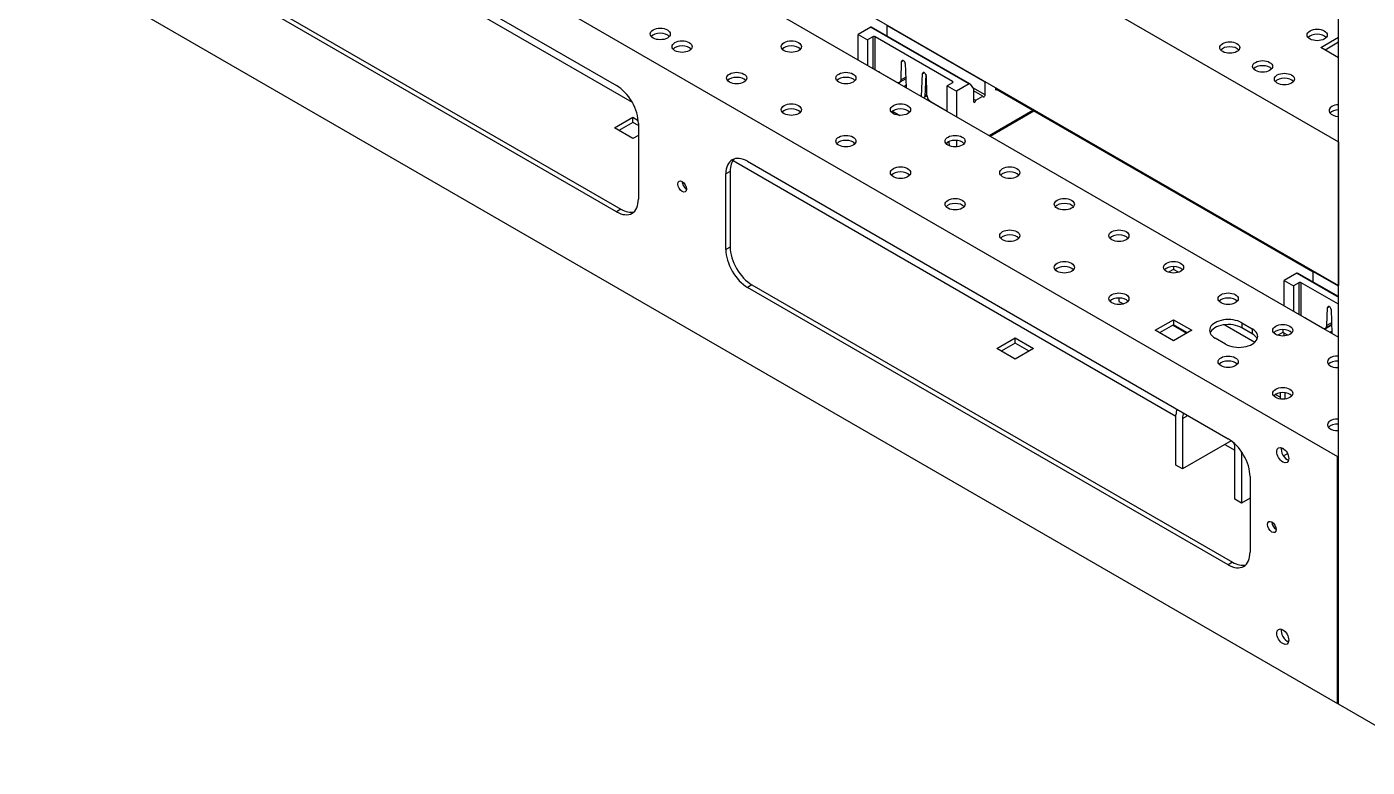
# Model space of a CAD drawing. Header units: millimetres. Extents: x -116965 to 323937, y 291661 to 566926.
# Drawn here: x -20508.6 to -20291.6, y 325105.5 to 325225.3 of the extents above; entities that cross this region are included whole.
import ezdxf

# ---------------------------------------------------------------- set-up
doc = ezdxf.new("R2010")
doc.units = ezdxf.units.MM
doc.layers.add('ALPHA', color=255, linetype='Continuous')

msp = doc.modelspace()

# ---------------------------------------------------------------- linework, layer by layer
at = {"layer": 'ALPHA'}
for p, q in [((-20296.284197, 325115.693354), (-20296.284197, 325585.178888)), ((-20508.239455, 325329.105148), (-20296.284197, 325206.732723)), ((-20508.239455, 325305.834996), (-20296.284197, 325183.46257)), ((-20491.622446, 325287.872071), (-20296.284197, 325175.093481)), ((-20508.593008, 325278.278236), (-20296.460974, 325155.803749)), ((-20490.915339, 325260.723559), (-20413.133593, 325215.816248)), ((-20473.026183, 325249.170506), (-20410.608717, 325213.133765)), ((-20413.133593, 325195.403833), (-20490.915339, 325240.311145)), ((-20490.208232, 325240.719393), (-20412.426486, 325195.812081)), ((-20508.593008, 325238.269903), (-20296.460974, 325115.795416)), ((-20371.970338, 325225.279109), (-20374.031298, 325224.089213)), ((-20371.970338, 325225.279109), (-20356.060435, 325216.093522)), ((-20355.935435, 325216.105904), (-20371.845338, 325225.291491)), ((-20353.472168, 325216.363114), (-20369.38207, 325225.548701)), ((-20369.38207, 325225.548701), (-20369.38207, 325223.869323)), ((-20374.031298, 325219.98079), (-20374.031298, 325224.089213)), ((-20374.031298, 325224.089213), (-20372.52516, 325223.219644)), ((-20371.641277, 325223.729955), (-20372.52516, 325223.219644)), ((-20372.52516, 325223.219644), (-20372.52516, 325219.111221)), ((-20371.641277, 325223.729955), (-20371.641277, 325218.600911)), ((-20358.743649, 325216.48763), (-20371.287723, 325223.729955)), ((-20371.287723, 325218.422727), (-20371.287723, 325223.729955)), ((-20299.165657, 325221.991003), (-20296.284197, 325223.654615)), ((-20296.284197, 325222.838118), (-20298.458551, 325221.582755)), ((-20296.284197, 325220.327391), (-20299.165657, 325221.991003)), ((-20370.636559, 325218.020836), (-20370.619904, 325218.030452)), ((-20370.509035, 325217.973151), (-20367.794823, 325216.4061)), ((-20367.088147, 325216.786101), (-20366.997451, 325219.732719)), ((-20366.997451, 325219.732719), (-20366.741701, 325219.880376)), ((-20366.732447, 325219.87522), (-20366.683786, 325219.847125)), ((-20366.418871, 325219.401291), (-20366.275204, 325215.502807)), ((-20369.098811, 325217.133018), (-20369.076346, 325217.145988)), ((-20368.220132, 325216.625712), (-20368.197667, 325216.638682)), ((-20366.327254, 325216.915197), (-20367.294823, 325216.356571)), ((-20366.338447, 325217.218941), (-20367.088147, 325216.786101)), ((-20366.629141, 325215.707153), (-20366.289951, 325215.902984)), ((-20363.756168, 325214.048441), (-20363.612501, 325217.781032)), ((-20363.612501, 325217.781032), (-20363.359104, 325217.92733)), ((-20363.347586, 325217.920969), (-20363.298925, 325217.892875)), ((-20363.098196, 325217.670865), (-20363.239884, 325213.989707)), ((-20362.981126, 325215.668152), (-20363.17106, 325215.77781)), ((-20363.033922, 325217.444375), (-20362.943226, 325214.39303)), ((-20358.743649, 325216.283506), (-20359.627532, 325215.773195)), ((-20359.627532, 325215.773195), (-20358.121395, 325214.903627)), ((-20359.627532, 325211.664772), (-20359.627532, 325215.773195)), ((-20358.743649, 325216.48763), (-20358.743649, 325216.283506)), ((-20356.060435, 325216.093522), (-20358.121395, 325214.903627)), ((-20355.907342, 325216.079848), (-20355.346001, 325215.281256)), ((-20353.472168, 325216.363114), (-20353.435097, 325216.458658)), ((-20353.472168, 325214.321873), (-20353.472168, 325216.363114)), ((-20362.915419, 325214.177037), (-20363.447161, 325213.870036)), ((-20362.921203, 325214.204686), (-20363.224861, 325214.380004)), ((-20362.970898, 325215.324043), (-20363.183794, 325215.446959)), ((-20358.121395, 325214.903627), (-20358.121395, 325210.795203)), ((-20353.472168, 325214.321873), (-20355.49089, 325215.487382)), ((-20355.346001, 325215.281256), (-20355.346001, 325213.240015)), ((-20353.825721, 325214.117749), (-20355.346001, 325214.995482)), ((-20355.346001, 325213.648263), (-20354.992447, 325213.444139)), ((-20354.992447, 325213.444139), (-20353.825721, 325214.117749)), ((-20351.810467, 325215.520677), (-20351.810467, 325215.281256)), ((-20351.810467, 325215.316553), (-20300.444018, 325185.66012)), ((-20368.464603, 325211.689694), (-20367.272629, 325211.001508)), ((-20362.236549, 325213.197029), (-20359.627532, 325211.690713)), ((-20361.833706, 325212.964447), (-20361.856171, 325212.951477)), ((-20352.840559, 325207.746311), (-20345.769491, 325211.828794)), ((-20352.663782, 325207.644249), (-20345.592715, 325211.726732)), ((-20413.451791, 325208.978089), (-20410.481942, 325210.692731)), ((-20410.481942, 325209.876235), (-20412.744684, 325208.56984)), ((-20410.481942, 325210.692731), (-20409.623607, 325210.197171)), ((-20410.481942, 325209.876235), (-20410.481942, 325210.692731)), ((-20409.598059, 325209.365925), (-20410.481942, 325209.876235)), ((-20409.598059, 325209.692523), (-20409.598059, 325197.445074)), ((-20410.481942, 325207.263446), (-20413.451791, 325208.978089)), ((-20409.598059, 325207.773756), (-20410.481942, 325207.263446)), ((-20359.246852, 325206.059078), (-20359.308217, 325206.768671)), ((-20358.121395, 325206.948508), (-20358.121395, 325205.904566)), ((-20296.284197, 325206.732723), (-20296.284197, 325183.46257)), ((-20394.275145, 325203.703573), (-20322.588909, 325162.315505)), ((-20391.920389, 325203.568799), (-20314.138643, 325158.661487)), ((-20394.748817, 325201.935806), (-20395.455923, 325201.527557)), ((-20395.455923, 325189.280109), (-20395.455923, 325201.527557)), ((-20394.748817, 325201.935806), (-20394.748817, 325189.688357)), ((-20412.426486, 325195.812081), (-20413.133593, 325195.403833)), ((-20394.748817, 325189.688357), (-20395.455923, 325189.280109)), ((-20322.977478, 325186.07536), (-20323.786012, 325185.608553)), ((-20322.977478, 325186.544068), (-20322.977478, 325186.07536)), ((-20322.168945, 325185.608553), (-20322.977478, 325186.07536)), ((-20322.270371, 325185.577657), (-20322.270371, 325185.667111)), ((-20303.031793, 325185.470147), (-20305.09236, 325184.280025)), ((-20303.031793, 325185.470147), (-20296.284197, 325181.575905)), ((-20296.284197, 325181.660428), (-20302.906828, 325185.48255)), ((-20300.404649, 325185.841515), (-20300.444018, 325185.740024)), ((-20296.284197, 325183.339265), (-20300.444018, 325185.740024)), ((-20300.444018, 325185.740024), (-20300.444018, 325184.061187)), ((-20391.213283, 325183.564633), (-20391.920389, 325183.156384)), ((-20391.213283, 325183.564633), (-20313.431537, 325138.657321)), ((-20305.09236, 325180.178875), (-20305.09236, 325184.280025)), ((-20305.09236, 325184.280025), (-20303.585935, 325183.410622)), ((-20302.70222, 325183.921029), (-20303.585935, 325183.410622)), ((-20303.585935, 325183.410622), (-20303.585935, 325179.309141)), ((-20302.70222, 325183.921029), (-20302.70222, 325178.798928)), ((-20296.284197, 325180.421078), (-20302.348667, 325183.921068)), ((-20302.348667, 325178.61384), (-20302.348667, 325183.921068)), ((-20314.138643, 325138.249072), (-20391.920389, 325183.156384)), ((-20331.816313, 325181.440965), (-20331.816313, 325180.890606)), ((-20331.816313, 325180.890606), (-20331.100116, 325180.47711)), ((-20298.148291, 325176.977677), (-20298.057577, 325179.924305)), ((-20298.057577, 325179.924305), (-20297.80183, 325180.072017)), ((-20297.792523, 325180.066834), (-20297.743853, 325180.038745)), ((-20297.478888, 325179.59294), (-20297.335412, 325175.700399)), ((-20325.947327, 325176.216163), (-20322.977478, 325177.930806)), ((-20322.977478, 325177.11431), (-20325.24022, 325175.807915)), ((-20323.065867, 325177.063279), (-20320.803125, 325175.756884)), ((-20322.977478, 325177.930806), (-20322.977478, 325177.11431)), ((-20322.977478, 325177.930806), (-20320.00763, 325176.216163)), ((-20320.714737, 325175.807915), (-20322.977478, 325177.11431)), ((-20314.662134, 325177.110361), (-20309.79872, 325174.302467)), ((-20311.946612, 325177.440908), (-20311.946612, 325176.624412)), ((-20311.946612, 325177.440908), (-20310.249556, 325176.461112)), ((-20301.691701, 325178.215505), (-20301.680922, 325178.221731)), ((-20301.56983, 325178.16435), (-20298.855101, 325176.597597)), ((-20299.722734, 325177.098335), (-20299.739717, 325177.088526)), ((-20298.567987, 325176.412027), (-20297.386788, 325177.094252)), ((-20297.38726, 325177.107065), (-20298.354958, 325176.548151)), ((-20297.398454, 325177.41076), (-20298.148291, 325176.977677)), ((-20351.579948, 325173.256363), (-20348.610099, 325174.971006)), ((-20348.610099, 325174.971006), (-20345.640251, 325173.256363)), ((-20348.610099, 325174.154509), (-20348.610099, 325174.971006)), ((-20322.977478, 325174.501521), (-20325.947327, 325176.216163)), ((-20320.00763, 325176.216163), (-20322.977478, 325174.501521)), ((-20314.562908, 325173.970798), (-20316.259964, 325174.950594)), ((-20310.249556, 325175.644616), (-20311.946612, 325176.624412)), ((-20310.249556, 325176.461112), (-20310.249556, 325175.644616)), ((-20305.299809, 325175.869152), (-20306.108342, 325175.402345)), ((-20305.299809, 325176.337861), (-20305.299809, 325175.869152)), ((-20304.491275, 325175.402345), (-20305.299809, 325175.869152)), ((-20305.09236, 325175.285646), (-20305.09236, 325175.749382)), ((-20297.684103, 325175.901717), (-20297.349946, 325176.094716)), ((-20348.610099, 325171.54172), (-20351.579948, 325173.256363)), ((-20348.610099, 325174.154509), (-20350.872841, 325172.848115)), ((-20346.347357, 325172.848115), (-20348.610099, 325174.154509)), ((-20345.640251, 325173.256363), (-20348.610099, 325171.54172)), ((-20305.653362, 325165.094237), (-20305.653362, 325166.109179)), ((-20304.946255, 325166.109179), (-20304.946255, 325165.094237)), ((-20306.466399, 325165.846578), (-20305.653362, 325165.377171)), ((-20322.588909, 325154.373914), (-20322.588909, 325162.53888)), ((-20321.528047, 325161.926624), (-20320.661202, 325162.427288)), ((-20321.528047, 325161.926624), (-20321.528047, 325153.761658)), ((-20313.628475, 325158.324215), (-20321.528047, 325153.761658)), ((-20314.651939, 325157.733093), (-20313.04115, 325156.803104)), ((-20313.04115, 325148.863612), (-20313.04115, 325157.028577)), ((-20311.980288, 325156.416322), (-20311.907785, 325156.458197)), ((-20311.980288, 325156.416322), (-20311.980288, 325148.251356)), ((-20304.521991, 325156.23241), (-20304.946255, 325155.987461)), ((-20296.460974, 325155.803749), (-20296.284197, 325155.905811)), ((-20296.460974, 325115.795416), (-20296.460974, 325155.803749)), ((-20321.528047, 325153.761658), (-20322.588909, 325154.373914)), ((-20310.60311, 325152.537762), (-20310.60311, 325140.290314)), ((-20311.980288, 325148.251356), (-20313.04115, 325148.863612)), ((-20310.60311, 325149.046773), (-20311.980288, 325148.251356)), ((-20313.431537, 325138.657321), (-20314.138643, 325138.249072)), ((-20296.284197, 325115.897478), (-20296.460974, 325115.795416)), ((-20278.606528, 325105.487147), (-20296.284197, 325115.693354))]:
    msp.add_line(p, q, dxfattribs=at)
for centre, major_axis, ratio, start_param, end_param in [((-20406.062525, 325224.185337), (-1.625, 0), 0.5773502692, 2.3561944902, 8.6393797974), ((-20371.970338, 325225.074985), (0.125, 0.216506), 0.5773502692, 0, 0.7853981634), ((-20299.731343, 325224.032244), (-1.625, 0), 0.5773502692, 5.4977871438, 11.780972451), ((-20406.062525, 325223.368841), (-1.625, 0), 0.5773502692, 3.5917893435, 5.8329886172), ((-20402.526991, 325222.144096), (-1.625, 0), 0.5773502692, 2.3561944902, 8.6393797974), ((-20384.849322, 325222.144096), (-1.625, 0), 0.5773502692, 2.3561944902, 8.6393797974), ((-20371.4645, 325223.627893), (-0.25, 0), 0.5773502692, 3.926990817, 5.4977871438), ((-20313.873478, 325221.991003), (-1.625, 0), 0.5773502692, 5.4977871438, 11.780972451), ((-20299.731343, 325223.215748), (-1.625, 0), 0.5773502692, 3.5917893435, 5.8329886172), ((-20402.526991, 325221.327599), (-1.625, 0), 0.5773502692, 3.5917893435, 5.8329886172), ((-20384.849322, 325221.327599), (-1.625, 0), 0.5773502692, 3.5917893435, 5.8329886172), ((-20313.873478, 325221.174506), (-1.625, 0), 0.5773502692, 3.5917893435, 5.8329886172), ((-20393.688156, 325217.040992), (-1.625, 0), 0.5773502692, 2.3561944902, 8.6393797974), ((-20376.010487, 325217.040992), (-1.625, 0), 0.5773502692, 2.3561944902, 8.6393797974), ((-20371.4645, 325218.320665), (-0.25, 0), 0.5773502692, 3.926990817, 4.4366341111), ((-20370.509035, 325216.748406), (-0.75, 1.299038), 0.5773502692, 5.4977871438, 5.7039687512), ((-20366.732447, 325219.569034), (-0.1875, 0.32476), 0.5773502692, 5.4977871438, 7.0336768855), ((-20366.683786, 325219.540939), (-0.1875, 0.32476), 0.5773502692, 3.9704417124, 5.4977871438), ((-20363.347586, 325217.614783), (-0.1875, 0.32476), 0.5773502692, 5.4977871438, 7.0251325752), ((-20308.570178, 325218.929141), (-1.625, 0), 0.5773502692, 5.4977871438, 11.780972451), ((-20308.570178, 325218.112644), (-1.625, 0), 0.5773502692, 3.5917893435, 5.8329886172), ((-20413.133593, 325211.733765), (-2.5, 4.330127), 0.5773502692, 3.926990817, 5.4977871438), ((-20393.688156, 325216.224496), (-1.625, 0), 0.5773502692, 3.5917893435, 5.8329886172), ((-20376.010487, 325216.224496), (-1.625, 0), 0.5773502692, 3.5917893435, 5.8329886172), ((-20367.794823, 325217.222596), (-0.5, 0.866025), 0.5773502692, 2.3561944902, 3.8920842319), ((-20363.298925, 325217.586689), (-0.1875, 0.32476), 0.5773502692, 3.961897402, 5.4977871438), ((-20358.920426, 325216.385568), (-0.25, 0), 0.5773502692, 2.3561944902, 3.926990817), ((-20356.060435, 325215.889398), (0.125, 0.216506), 0.5773502692, 6.0213859194, 7.0685834706), ((-20305.034644, 325216.887899), (-1.625, 0), 0.5773502692, 5.4977871438, 11.780972451), ((-20305.034644, 325216.071403), (-1.625, 0), 0.5773502692, 3.5917893435, 5.8329886172), ((-20362.236549, 325214.013526), (-0.5, 0.866025), 0.5773502692, 0.8203047484, 2.3561944902), ((-20353.648945, 325214.219811), (0.125, 0.216506), 0.5773502692, 2.3561944902, 5.4977871438), ((-20351.63369, 325215.383318), (0.125, 0.216506), 0.5773502692, 2.3561944902, 4.0877125058), ((-20384.849322, 325211.937889), (-1.625, 0), 0.5773502692, 2.3561944902, 8.6393797974), ((-20384.849322, 325211.121392), (-1.625, 0), 0.5773502692, 3.5917893435, 5.8329886172), ((-20367.171652, 325211.937889), (-1.625, 0), 0.5773502692, 2.3561944902, 8.6393797974), ((-20367.171652, 325211.121392), (-1.625, 0), 0.5773502692, 3.5917893435, 5.8329886172), ((-20355.169224, 325213.342077), (0.125, 0.216506), 0.5773502692, 2.3561944902, 5.4977871438), ((-20296.195809, 325211.784796), (-1.625, 0), 0.5773502692, 5.4977871438, 7.799561948), ((-20296.195809, 325210.968299), (-1.625, 0), 0.5773502692, 4.7668086664, 5.8329886172), ((-20296.195809, 325211.784796), (-1.625, 0), 0.5773502692, 4.7668086664, 5.4977871438), ((-20376.010487, 325206.834785), (-1.625, 0), 0.5773502692, 2.3561944902, 8.6393797974), ((-20358.332817, 325206.834785), (-1.625, 0), 0.5773502692, 2.3561944902, 8.6393797974), ((-20376.010487, 325206.018289), (-1.625, 0), 0.5773502692, 3.5917893435, 5.8329886172), ((-20358.332817, 325206.018289), (-1.625, 0), 0.5773502692, 3.5917893435, 5.8329886172), ((-20391.920389, 325199.486316), (-2.5, 4.330127), 0.5773502692, 5.4977871438, 7.0685834706), ((-20391.213283, 325199.894564), (-2.5, 4.330127), 0.5773502692, 0.1418970546, 0.7853981634), ((-20367.171652, 325201.731681), (-1.625, 0), 0.5773502692, 2.3561944902, 8.6393797974), ((-20349.493983, 325201.731681), (-1.625, 0), 0.5773502692, 2.3561944902, 8.6393797974), ((-20367.171652, 325200.915185), (-1.625, 0), 0.5773502692, 3.5917893435, 5.8329886172), ((-20349.493983, 325200.915185), (-1.625, 0), 0.5773502692, 3.5917893435, 5.8329886172), ((-20402.526991, 325199.486316), (-0.5, 0.866025), 0.5773502692, 0.7853981634, 7.0685834706), ((-20401.819884, 325199.894564), (-0.5, 0.866025), 0.5773502692, 0.7853981634, 2.3561944902), ((-20413.133593, 325199.486316), (-2.5, 4.330127), 0.5773502692, 2.3561944902, 3.926990817), ((-20358.332817, 325196.628578), (-1.625, 0), 0.5773502692, 2.3561944902, 8.6393797974), ((-20358.332817, 325195.812081), (-1.625, 0), 0.5773502692, 3.5917893435, 5.8329886172), ((-20340.655148, 325196.628578), (-1.625, 0), 0.5773502692, 2.3561944902, 8.6393797974), ((-20340.655148, 325195.812081), (-1.625, 0), 0.5773502692, 3.5917893435, 5.8329886172), ((-20412.426486, 325199.894564), (-2.5, 4.330127), 0.5773502692, 2.3561944902, 2.999695599), ((-20349.493983, 325191.525474), (-1.625, 0), 0.5773502692, 2.3561944902, 8.6393797974), ((-20331.816313, 325191.525474), (-1.625, 0), 0.5773502692, 2.3561944902, 8.6393797974), ((-20349.493983, 325190.708978), (-1.625, 0), 0.5773502692, 3.5917893435, 5.8329886172), ((-20331.816313, 325190.708978), (-1.625, 0), 0.5773502692, 3.5917893435, 5.8329886172), ((-20391.920389, 325187.238867), (-2.5, 4.330127), 0.5773502692, 0.7853981634, 2.3561944902), ((-20391.213283, 325187.647115), (-2.5, 4.330127), 0.5773502692, 0.7853981634, 2.3561944902), ((-20340.655148, 325186.422371), (-1.625, 0), 0.5773502692, 2.3561944902, 8.6393797974), ((-20340.655148, 325185.605874), (-1.625, 0), 0.5773502692, 3.5917893435, 5.8329886172), ((-20322.977478, 325186.422371), (-1.625, 0), 0.5773502692, 2.3561944902, 8.6393797974), ((-20322.977478, 325185.605874), (-1.625, 0), 0.5773502692, 3.5917893435, 5.8329886172), ((-20303.031793, 325185.266023), (0.124964, 0.216527), 0.5772403082, 0, 0.7853029616), ((-20302.52541, 325183.818987), (-0.25, 0), 0.5773502692, 3.9271812569, 5.4979775837), ((-20331.816313, 325181.319267), (-1.625, 0), 0.5773502692, 2.3561944902, 8.6393797974), ((-20331.816313, 325180.50277), (-1.625, 0), 0.5773502692, 3.5917893435, 5.8329886172), ((-20314.138643, 325181.319267), (-1.625, 0), 0.5773502692, 2.3561944902, 8.6393797974), ((-20314.138643, 325180.50277), (-1.625, 0), 0.5773502692, 3.5917893435, 5.8329886172), ((-20297.792523, 325179.760648), (-0.187554, 0.324729), 0.5774602093, 5.4976919057, 7.0335816474), ((-20297.743853, 325179.732559), (-0.187554, 0.324729), 0.5774602093, 3.9703464743, 5.4976919057), ((-20314.103288, 325176.195751), (-3.05, 0), 0.5773502692, 3.926990817, 7.0685834706), ((-20314.103288, 325175.379254), (-3.05, 0), 0.5773502692, 3.926990817, 6.0492182714), ((-20305.299809, 325176.216163), (-1.625, 0), 0.5773502692, 2.3561944902, 8.6393797974), ((-20302.52541, 325178.511759), (-0.25, 0), 0.5773502692, 3.9271812569, 4.3623003363), ((-20301.56983, 325176.939605), (-0.750214, 1.298914), 0.5774602093, 5.4976919057, 5.6748395574), ((-20298.855101, 325177.414094), (-0.500143, 0.865943), 0.5774602093, 2.3560992521, 3.8919889938), ((-20312.406232, 325175.215955), (-3.05, 0), 0.5773502692, 0.7853981634, 3.926990817), ((-20312.406232, 325174.399458), (-3.05, 0), 0.5773502692, 3.3755596893, 3.926990817), ((-20305.299809, 325175.399667), (-1.625, 0), 0.5773502692, 3.5917893435, 5.8329886172), ((-20314.138643, 325171.11306), (-1.625, 0), 0.5773502692, 2.3561944902, 8.6393797974), ((-20314.138643, 325170.296563), (-1.625, 0), 0.5773502692, 3.5917893435, 5.8329886172), ((-20296.460974, 325171.11306), (-1.625, 0), 0.5773502692, 4.6033876036, 7.9629830108), ((-20296.460974, 325170.296563), (-1.625, 0), 0.5773502692, 4.6033876036, 5.8329886172), ((-20305.299809, 325166.009956), (-1.625, 0), 0.5773502692, 2.3561944902, 8.6393797974), ((-20305.299809, 325165.193459), (-1.625, 0), 0.5773502692, 3.5917893435, 5.8329886172), ((-20319.759944, 325160.906197), (-2.000571, 3.463772), 0.5774602093, 0.4736874695, 0.7853029253), ((-20319.759944, 325160.906197), (-1.250357, 2.164857), 0.5774602093, 0.272719093, 0.7853029253), ((-20296.460974, 325160.906852), (-1.625, 0), 0.5773502692, 4.6033876036, 7.9629830108), ((-20296.460974, 325160.090356), (-1.625, 0), 0.5773502692, 4.6033876036, 5.8329886172), ((-20314.138643, 325154.579004), (-2.5, 4.330127), 0.5773502692, 3.926990817, 5.4977871438), ((-20314.809254, 325158.049004), (-1.250357, 2.164857), 0.5774602093, 3.9268955789, 4.3584620071), ((-20305.299809, 325156.007873), (-0.6875, 1.190785), 0.5773502692, 0.7853981634, 7.0685834706), ((-20304.592702, 325156.416121), (-0.6875, 1.190785), 0.5773502692, 0.5401439777, 2.6014486759), ((-20314.809254, 325158.049004), (-2.000571, 3.463772), 0.5774602093, 3.9268955789, 3.9736918405), ((-20304.946255, 325158.43695), (0.75, 1.299038), 0.5773502692, 3.3094866472, 3.6500724998), ((-20304.946255, 325158.43695), (1.5, 2.598076), 0.5773502692, 3.8148489271, 3.926990817), ((-20307.067576, 325144.372797), (-0.5, 0.866025), 0.5773502692, 0.7853981634, 7.0685834706), ((-20306.360469, 325144.781045), (-0.5, 0.866025), 0.5773502692, 0.7853981634, 2.3561944902), ((-20314.138643, 325142.331555), (-2.5, 4.330127), 0.5773502692, 2.3561944902, 3.926990817), ((-20313.431537, 325142.739804), (-2.5, 4.330127), 0.5773502692, 2.3561944902, 2.999695599), ((-20305.299809, 325126.613996), (-0.6875, 1.190785), 0.5773502692, 0.7853981634, 7.0685834706), ((-20304.592702, 325127.022244), (-0.6875, 1.190785), 0.5773502692, 0.5401439777, 2.6014486759)]:
    msp.add_ellipse(centre, major_axis=major_axis, ratio=ratio, start_param=start_param, end_param=end_param, dxfattribs=at)

doc.saveas('drawing.dxf')
